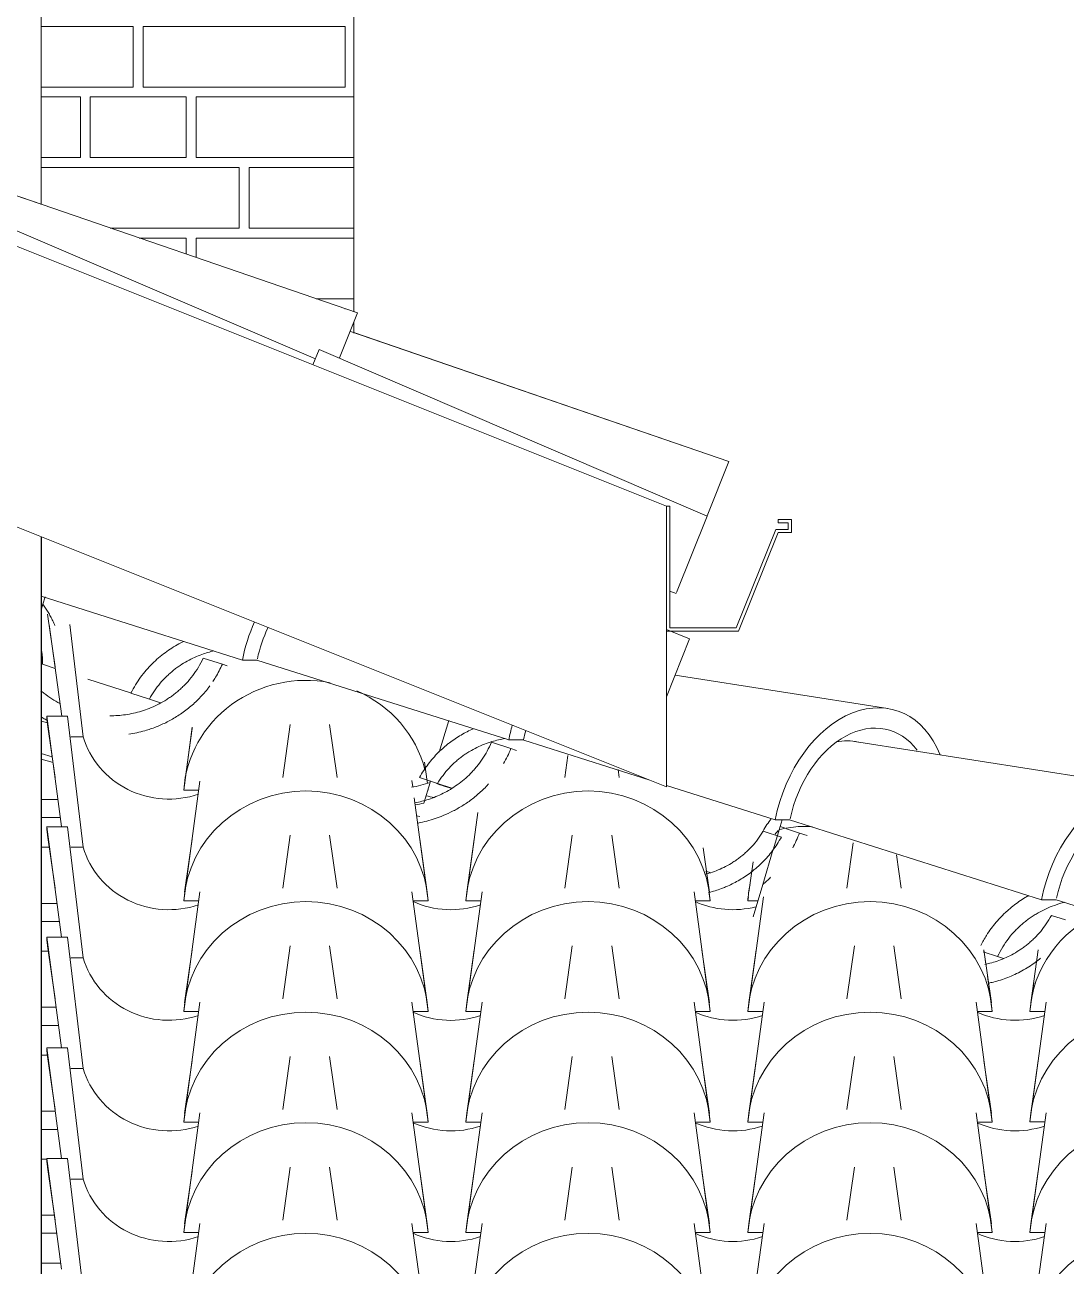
# Model space of a CAD drawing. Header units: millimetres. Extents: x -23833 to 62003, y -3000 to 6760.
# Drawn here: x 42241 to 43240, y 3557 to 4748 of the extents above; entities that cross this region are included whole.
import ezdxf

# ---------------------------------------------------------------- set-up
doc = ezdxf.new("R2010")
doc.units = ezdxf.units.MM
for name, color, linetype, lineweight in [('A-GENM', 13, 'Continuous', 9), ('A-GLAZ-CURT', 52, 'Continuous', 9), ('A-GLAZ-CWMG', 51, 'Continuous', 9), ('A-ROOF-OTLN', 132, 'Continuous', 9), ('A-WALL', 113, 'Continuous', 25)]:
    doc.layers.add(name, color=color, linetype=linetype, lineweight=lineweight)

# ---------------------------------------------------------------- blocks, each defined once
blk = doc.blocks.new('Rectangular Mullion - Caibro-4229768-FACHADA FRONTAL')
at = {"layer": 'A-GLAZ-CWMG'}
for q in [(7844.6, 4167.7), (7844.6, 4103.1)]:
    blk.add_line((7866.9, 4158.8), q, dxfattribs=at)
blk = doc.blocks.new('Rectangular Mullion - Ripa-3920013-FACHADA FRONTAL')
at = {"layer": 'A-GLAZ-CWMG'}
for p, q in [((7251, 4078.1), (7244.6, 4080)), ((7244.6, 4048.7), (7255.4, 4045.5))]:
    blk.add_line(p, q, dxfattribs=at)
blk = doc.blocks.new('Rectangular Mullion - Ripa-3576558-FACHADA FRONTAL')
at = {"layer": 'A-GLAZ-CWMG'}
for p, q in [((7257.2, 3605.6), (7244.6, 3605.6)), ((7259.8, 3588.3), (7244.6, 3588.3)), ((7263.7, 3559.6), (7244.6, 3559.6))]:
    blk.add_line(p, q, dxfattribs=at)
blk = doc.blocks.new('Rectangular Mullion - Ripa-3576559-FACHADA FRONTAL')
at = {"layer": 'A-GLAZ-CWMG'}
for p, q in [((7258.3, 3705.4), (7244.6, 3705.4)), ((7260.6, 3688.1), (7244.6, 3688.1)), ((7250.2, 3659.4), (7244.6, 3659.4))]:
    blk.add_line(p, q, dxfattribs=at)
blk = doc.blocks.new('Rectangular Mullion - Ripa-3576560-FACHADA FRONTAL')
at = {"layer": 'A-GLAZ-CWMG'}
for p, q in [((7259.2, 3805.2), (7244.6, 3805.2)), ((7261.5, 3787.9), (7244.6, 3787.9)), ((7251, 3759.2), (7244.6, 3759.2))]:
    blk.add_line(p, q, dxfattribs=at)
blk = doc.blocks.new('Rectangular Mullion - Ripa-3576561-FACHADA FRONTAL')
at = {"layer": 'A-GLAZ-CWMG'}
for p, q in [((7260, 3905), (7244.6, 3905)), ((7262.4, 3887.7), (7244.6, 3887.7)), ((7251.9, 3859), (7244.6, 3859))]:
    blk.add_line(p, q, dxfattribs=at)
blk = doc.blocks.new('Rectangular Mullion - Ripa-3576562-FACHADA FRONTAL')
at = {"layer": 'A-GLAZ-CWMG'}
for p, q in [((7260.9, 4004.8), (7244.6, 4004.8)), ((7263.2, 3987.5), (7244.6, 3987.5)), ((7252.7, 3958.8), (7244.6, 3958.8))]:
    blk.add_line(p, q, dxfattribs=at)
blk = doc.blocks.new('Rectangular Mullion - Caibro-4037531-FACHADA FRONTAL')
at = {"layer": 'A-GLAZ-CWMG'}
blk.add_line((7244.6, 4043.5), (7256.1, 4040.1), dxfattribs=at)
blk = doc.blocks.new('CRT_MGN_COZ_Fogão a lenha completo - CRT_MGN_COZ_Fogão a lenha completo-4049417-FACHADA FRONTAL')
at = {"layer": 'A-GENM'}
h = blk.add_hatch(dxfattribs=at)
h.set_pattern_fill('FP_46', color=256, style=0, pattern_type=2)
h.set_pattern_definition([(180, (7394.62, 3604.53), (3e-14, 270.937), [193.675, -9.525]), (180, (7394.62, 3662.73), (3e-14, 270.937), [193.675, -9.525]), (90, (7394.62, 3604.53), (203.2, -1e-14), [58.21, -212.728]), (90, (7200.94, 3604.53), (203.2, -1e-14), [58.21, -212.728]), (180, (7242.22, 3672.26), (3e-14, 270.937), [193.675, -9.525, 92.075, -9.525]), (180, (7242.22, 3730.47), (3e-14, 270.937), [193.675, -9.525, 92.075, -9.525]), (90, (7242.22, 3672.26), (304.8, -2e-14), [58.21, -212.73]), (90, (7048.55, 3672.26), (304.8, -2e-14), [58.21, -212.73]), (90, (7039.02, 3672.26), (304.8, -2e-14), [58.21, -212.73]), (90, (6946.94, 3672.26), (304.8, -2e-14), [58.21, -212.73]), (180, (7293.02, 3740), (3e-14, 270.937), [193.675, -9.525]), (180, (7293.02, 3798.2), (3e-14, 270.937), [193.675, -9.525]), (90, (7293.02, 3740), (203.2, -1e-14), [58.21, -212.728]), (90, (7099.35, 3740), (203.2, -1e-14), [58.21, -212.728]), (180, (7242.22, 3807.73), (3e-14, 270.937), [193.675, -9.525, 92.075, -9.525]), (180, (7242.22, 3865.94), (3e-14, 270.937), [193.675, -9.525, 92.075, -9.525]), (90, (7242.22, 3807.73), (304.8, -2e-14), [58.21, -212.728]), (90, (7048.55, 3807.73), (304.8, -2e-14), [58.21, -212.728]), (90, (7039.02, 3807.73), (304.8, -2e-14), [58.21, -212.728]), (90, (6946.94, 3807.73), (304.8, -2e-14), [58.21, -212.728])])
h.paths.add_polyline_path([(7257.2, 2030), (7544.6, 2030), (7544.6, 2574.7), (7244.6, 2574.7), (7244.6, 2400), (7254.6, 2400), (7254.6, 2030)])
h.paths.add_polyline_path([(7256.1, 4040.1), (7255.4, 4045.5), (7244.6, 4048.7), (7244.6, 4043.5), (7251.8, 4041.4)])
h.paths.add_polyline_path([(7244.6, 4186.3), (7248.2, 4198.6), (7244.6, 4199.3), (7244.6, 4186.8)])
h.paths.add_polyline_path([(7544.6, 4452.2), (7544.4, 4462.6), (7541.1, 4453.4), (7544.4, 4452.2)])
h.paths.add_polyline_path([(7544.6, 4472.9), (7544.6, 5160), (7469.6, 5160), (7469.6, 5060), (7344.6, 5060), (7344.6, 5160), (7244.6, 5160), (7244.6, 4575.7), (7395.2, 4524.1), (7544.4, 4472.9)])
at = {"layer": 'A-GENM', "color": 55}
for p, q in [((7244.6, 4575.7), (7244.6, 5160)), ((7544.6, 5160), (7544.6, 4472.9)), ((7544.6, 4463), (7544.6, 4452.2))]:
    blk.add_line(p, q, dxfattribs=at)
blk = doc.blocks.new('COLONIAL BASE - COLONIAL BASE-4236683-FACHADA FRONTAL')
at = {"layer": 'A-GLAZ-CURT'}
for p, q in [((7541.6, 4453.9), (7904.6, 4329.1)), ((7847.8, 4204.5), (7853.9, 4202.4)), ((7854.2, 4203.2), (7854.2, 4203.2))]:
    blk.add_line(p, q, dxfattribs=at)
blk = doc.blocks.new('COLONIAL BASE - COLONIAL BASE-V327-FACHADA FRONTAL')
at = {"layer": 'A-GLAZ-CURT'}
blk.add_line((7184.6, 4596.7), (7548.1, 4471.7), dxfattribs=at)
blk = doc.blocks.new('COLONIAL BASE - COLONIAL BASE-V337-FACHADA FRONTAL')
at = {"layer": 'A-GLAZ-CURT'}
for p, q in [((7541.6, 4453.9), (7904.6, 4329.1)), ((7511.3, 4436.4), (7505.4, 4421.7)), ((7511.3, 4436.4), (7883.6, 4276.7)), ((7883.7, 4277), (7904.6, 4329.1)), ((7854.2, 4203.2), (7883.6, 4276.7)), ((7847.8, 4204.5), (7853.9, 4202.4))]:
    blk.add_line(p, q, dxfattribs=at)
blk = doc.blocks.new('COLONIAL BASE - COLONIAL BASE-V338-FACHADA FRONTAL')
at = {"layer": 'A-GLAZ-CURT'}
for p, q in [((7184.6, 4596.7), (7548.1, 4471.7)), ((7154.8, 4579), (7148.9, 4564.3)), ((7154.8, 4579), (7507.8, 4427.6)), ((7530.9, 4428.6), (7548.1, 4471.7))]:
    blk.add_line(p, q, dxfattribs=at)
blk = doc.blocks.new('COLONIAL BASE - COLONIAL BASE-V346-FACHADA FRONTAL')
at = {"layer": 'A-GLAZ-CURT'}
for p, q in [((7544.6, 4452.9), (7904.6, 4329.1)), ((7847.8, 4204.5), (7853.9, 4202.4)), ((7854.2, 4203.2), (7854.2, 4203.2))]:
    blk.add_line(p, q, dxfattribs=at)
blk = doc.blocks.new('COLONIAL BASE - COLONIAL BASE-V347-FACHADA FRONTAL')
at = {"layer": 'A-GLAZ-CURT'}
for p, q in [((7184.6, 4596.7), (7244.6, 4576)), ((7544.6, 4472.9), (7548.1, 4471.7))]:
    blk.add_line(p, q, dxfattribs=at)
blk = doc.blocks.new('COLONIAL BASE - COLONIAL BASE-V362-FACHADA FRONTAL')
at = {"layer": 'A-GLAZ-CURT'}
for p, q in [((7270.1, 3023.2), (7250.1, 3023.2)), ((7250.1, 3023.2), (7264.4, 2917.1)), ((7250.9, 3015), (7258.1, 2964.1)), ((7285.1, 2897.3), (7270.1, 3023.2)), ((7476.6, 2964.1), (7483.7, 3015)), ((7381.6, 2845.9), (7397.1, 2960.8)), ((7600.5, 2960.8), (7616.1, 2845.9)), ((7273.3, 2897.3), (7285.1, 2897.3)), ((7389.6, 2905), (7382.4, 2854.2)), ((7615.2, 2854.2), (7608.1, 2905)), ((7395.9, 2845.9), (7381.6, 2845.9)), ((7616.1, 2845.9), (7601.7, 2845.9))]:
    blk.add_line(p, q, dxfattribs=at)
for centre, major_axis, start_param, end_param in [((7367.3, 3030.4), (117.5, 0), 3.205466, 3.30048), ((7498.8, 2838.8), (117.5, 0), 0.063873, 3.077719), ((7367.3, 2919.1), (85.3, 0), 3.411763, 5.051809)]:
    blk.add_ellipse(centre, major_axis=major_axis, ratio=0.957826, start_param=start_param, end_param=end_param, dxfattribs=at)
blk = doc.blocks.new('COLONIAL BASE - COLONIAL BASE-V355-FACHADA FRONTAL')
at = {"layer": 'A-GLAZ-CURT'}
for p, q in [((8062.7, 3015), (8069.8, 2964.1)), ((8288.3, 2964.1), (8295.5, 3015)), ((8193.3, 2845.9), (8208.9, 2960.8)), ((8412.3, 2960.8), (8427.8, 2845.9)), ((8201.3, 2905), (8194.2, 2854.2)), ((8427, 2854.2), (8419.8, 2905)), ((8207.7, 2845.9), (8193.3, 2845.9)), ((8427.8, 2845.9), (8413.5, 2845.9))]:
    blk.add_line(p, q, dxfattribs=at)
for centre, major_axis, start_param, end_param in [((8310.6, 2838.8), (117.5, 0), 0.063873, 3.077719), ((8179.1, 2919.1), (85.3, 0), 4.271197, 5.051809)]:
    blk.add_ellipse(centre, major_axis=major_axis, ratio=0.957826, start_param=start_param, end_param=end_param, dxfattribs=at)
blk = doc.blocks.new('COLONIAL BASE - COLONIAL BASE-V366-FACHADA FRONTAL')
at = {"layer": 'A-GLAZ-CURT'}
for p, q in [((7521.5, 3970.4), (7528.6, 3919.5)), ((7747.2, 3919.5), (7754.3, 3970.4)), ((7652.1, 3801.3), (7667.7, 3916.2)), ((7871.1, 3916), (7886.7, 3801.3)), ((7660.1, 3860.4), (7653, 3809.6)), ((7885.8, 3809.6), (7878.7, 3860.4)), ((7666.5, 3801.3), (7652.1, 3801.3)), ((7886.7, 3801.3), (7872.3, 3801.3))]:
    blk.add_line(p, q, dxfattribs=at)
for centre, major_axis, start_param, end_param in [((7769.4, 3794.1), (117.5, 0), 0.063873, 3.077719), ((7637.9, 3874.4), (85.3, 0), 4.271197, 5.051809)]:
    blk.add_ellipse(centre, major_axis=major_axis, ratio=0.957826, start_param=start_param, end_param=end_param, dxfattribs=at)
blk = doc.blocks.new('COLONIAL BASE - COLONIAL BASE-V367-FACHADA FRONTAL')
at = {"layer": 'A-GLAZ-CURT'}
for p, q in [((7270.1, 4084.7), (7250.1, 4084.7)), ((7250.1, 4084.7), (7264.4, 3978.6)), ((7250.9, 4076.5), (7258.1, 4025.7)), ((7285.1, 3958.8), (7270.1, 4084.7)), ((7476.6, 4025.7), (7483.7, 4076.5)), ((7381.6, 3907.5), (7397.1, 4022.4)), ((7600.4, 4022.9), (7601.3, 4016.9)), ((7602.7, 4006.4), (7616.1, 3907.5)), ((7273.3, 3958.8), (7285.1, 3958.8)), ((7389.6, 3966.5), (7382.4, 3915.7)), ((7615.2, 3915.7), (7608.1, 3966.5)), ((7395.9, 3907.5), (7381.6, 3907.5)), ((7616.1, 3907.5), (7601.7, 3907.5))]:
    blk.add_line(p, q, dxfattribs=at)
for centre, major_axis, start_param, end_param in [((7367.3, 4091.9), (117.5, 0), 3.205466, 3.30048), ((7498.8, 3900.3), (117.5, 0), 0.063873, 3.077719), ((7367.3, 3980.6), (85.3, 0), 3.411763, 5.051809)]:
    blk.add_ellipse(centre, major_axis=major_axis, ratio=0.957826, start_param=start_param, end_param=end_param, dxfattribs=at)
blk = doc.blocks.new('Colonial cumeeira - hip-4041825-FACHADA FRONTAL')
at = {"layer": 'A-GENM', "color": 55}
for p, q in [((7437.8, 4138.4), (7244.6, 4199.8)), ((7437.8, 4138.4), (7451.9, 4138.4)), ((7693.3, 4061.8), (7451.8, 4138.5)), ((8057, 4092), (7853, 4124)), ((7693.3, 4061.8), (7707.5, 4061.8)), ((7828.7, 4023.3), (7707.8, 4061.7)), ((8312.5, 4015.4), (8025.2, 4060.4)), ((7948.9, 3985.1), (7844.6, 4018.2)), ((7948.9, 3985.1), (7963.1, 3985.1)), ((8204.4, 3908.4), (7962.7, 3985.2)), ((8204.4, 3908.4), (8218.6, 3908.4)), ((8460, 3831.8), (8218.5, 3908.4))]:
    blk.add_line(p, q, dxfattribs=at)
for centre, major_axis, start_param, end_param in [((7519.6, 4131.1), (33.8, 112.5), 1.38283, 1.711533), ((7519.6, 4131.1), (28, 93.4), 1.357306, 1.686732), ((8030.7, 3977.8), (33.8, 112.5), 5.57005, 7.994719), ((7775.1, 4054.4), (33.8, 112.5), 1.587038, 1.711533), ((8030.7, 3977.8), (28, 93.4), 5.80919, 7.970976), ((7775.1, 4054.4), (28, 93.4), 1.602791, 1.693014), ((8002.8, 3963.1), (28.7, 95.8), 0.043599, 0.345399), ((8286.2, 3901.1), (33.8, 112.5), 5.57005, 7.994719), ((8286.2, 3901.1), (28, 93.4), 5.80919, 7.965751)]:
    blk.add_ellipse(centre, major_axis=major_axis, ratio=0.691714, start_param=start_param, end_param=end_param, dxfattribs=at)

msp = doc.modelspace()

# ---------------------------------------------------------------- linework, layer by layer
at = {"layer": 'A-GLAZ-CURT'}
for p, q in [((42260.505, 4199.142), (42258.431, 4192.229)), ((42256.667, 4186.35), (42258.431, 4192.229)), ((42262.967, 4182.671), (42270.097, 4131.836)), ((42264.557, 4172.749), (42276.473, 4084.749)), ((42297.186, 4064.949), (42284.316, 4172.749)), ((42270.272, 4130.542), (42258.08, 4134.53)), ((42412.354, 4140.423), (42430.648, 4134.439)), ((42430.648, 4134.439), (42435.391, 4132.887)), ((42342.45, 4106.932), (42301.613, 4120.29)), ((42360.633, 4100.984), (42342.9, 4106.784)), ((42371.338, 4097.482), (42360.633, 4100.984)), ((42533.555, 4076.517), (42540.685, 4025.682)), ((42638.649, 4050.182), (42647.775, 4080.6)), ((42285.332, 4064.949), (42297.186, 4064.949)), ((42393.605, 4013.628), (42401.776, 4073.974)), ((42401.603, 4072.695), (42394.473, 4021.86)), ((42688.863, 4059.567), (42688.829, 4059.578)), ((42688.829, 4059.578), (42707.509, 4053.468)), ((42707.509, 4053.468), (42712.771, 4051.746)), ((42627.258, 4021.86), (42624.612, 4040.361)), ((42759.21, 4025.682), (42762.125, 4046.863)), ((42810.214, 4033.461), (42811.274, 4025.682)), ((42637.109, 4020.139), (42619.762, 4025.813)), ((42629.931, 4021.121), (42623.945, 4001.167)), ((42630.126, 4021.772), (42630.344, 4022.497)), ((42650.842, 4015.647), (42637.109, 4020.139)), ((42407.979, 4013.628), (42393.605, 4013.628)), ((42627.988, 4014.645), (42628.126, 4013.628)), ((42664.194, 3907.474), (42675.673, 3992.25)), ((42617.078, 3989.067), (42620.092, 3988.323)), ((42964.825, 3975.595), (42967.683, 3985.119)), ((42804.144, 3970.364), (42811.274, 3919.528)), ((42949.577, 3974.284), (42966.958, 3968.598)), ((42959.389, 3957.474), (42965.726, 3978.596)), ((42965.726, 3978.596), (42971.502, 3976.706)), ((42971.907, 3976.574), (42984.37, 3972.497)), ((42984.37, 3972.497), (42991.621, 3970.125)), ((42672.192, 3966.541), (42665.061, 3915.706)), ((42897.846, 3915.706), (42891.83, 3958.374)), ((42949.103, 3923.186), (42959.233, 3956.954)), ((43029.798, 3919.528), (43035.89, 3963.142)), ((42939.814, 3944.999), (42935.65, 3915.706)), ((43077.434, 3951.469), (43081.862, 3919.528)), ((42898.683, 3934.574), (42894.458, 3935.956)), ((42894.857, 3935.96), (42895.205, 3933.392)), ((42949.103, 3923.186), (42939.765, 3892.059)), ((42897.807, 3914.178), (42898.714, 3907.474)), ((42934.782, 3907.474), (42935.295, 3911.263)), ((42934.782, 3801.32), (42949.657, 3911.178)), ((42678.567, 3907.474), (42664.194, 3907.474)), ((42898.714, 3907.474), (42884.341, 3907.474)), ((42944.389, 3907.474), (42934.782, 3907.474)), ((43226.053, 3893.439), (43239.461, 3889.053)), ((42942.78, 3860.388), (42935.65, 3809.552)), ((43074.732, 3864.21), (43081.862, 3813.374)), ((43168.435, 3809.552), (43161.305, 3860.388)), ((43213.368, 3860.388), (43206.238, 3809.552)), ((43174.332, 3854), (43160.604, 3858.49)), ((43161.606, 3858.163), (43163.153, 3846.739)), ((43179.924, 3852.17), (43174.332, 3854)), ((43164.737, 3835.038), (43169.303, 3801.32)), ((43205.37, 3801.32), (43209.07, 3828.644)), ((42949.156, 3801.32), (42934.782, 3801.32)), ((43169.303, 3801.32), (43154.929, 3801.32)), ((43205.37, 3695.166), (43220.927, 3810.057)), ((43219.744, 3801.32), (43205.37, 3801.32)), ((43213.368, 3754.234), (43206.238, 3703.398)), ((43219.744, 3695.166), (43205.37, 3695.166))]:
    msp.add_line(p, q, dxfattribs=at)
for centre, major_axis, start_param, end_param in [((42510.866, 4006.444), (117.5, 0), 1.37213509, 3.07771944), ((42510.866, 4006.444), (117.5, 0), 0.23979929, 1.14306145), ((42379.36, 4086.747), (85.267, 0), 3.41176259, 5.05180946), ((42510.866, 4006.444), (117.5, 0), 0.1250098, 0.15084583), ((42649.948, 4086.747), (85.267, 0), 4.42876893, 4.52371631), ((42510.866, 4006.444), (117.5, 0), 0.06387321, 0.0736347), ((42781.454, 3900.29), (117.5, 0), 0.06387321, 3.07771944), ((43052.042, 3900.29), (117.5, 0), 2.41821277, 2.45833536), ((43052.042, 3900.29), (117.5, 0), 2.94132423, 3.07771944), ((42649.948, 3980.593), (85.267, 0), 4.27119721, 5.05180946), ((42920.536, 3980.593), (85.267, 0), 4.27119721, 4.97251426), ((43052.042, 3794.136), (117.5, 0), 0.06387321, 3.07771944), ((43322.63, 3794.136), (117.5, 0), 2.01396253, 3.07771944), ((42920.536, 3874.439), (85.267, 0), 4.27119721, 5.05180946), ((43191.124, 3874.439), (85.267, 0), 4.27119721, 5.05180946), ((43322.63, 3687.983), (117.5, 0), 0.06387321, 3.07771944), ((43191.124, 3768.285), (85.267, 0), 4.27119721, 5.05180946)]:
    msp.add_ellipse(centre, major_axis=major_axis, ratio=0.95782629, start_param=start_param, end_param=end_param, dxfattribs=at)
for points, knots in [([(42258.431, 4192.229), (42260.232, 4189.756), (42262.771, 4185.875), (42265.823, 4180.358), (42267.976, 4176.044), (42269.288, 4173.056), (42269.907, 4171.534)], [-1, -1, -1, -1, -0.85, -0.775, -0.7, -0.625, -0.625, -0.625, -0.625]), ([(42258.08, 4134.53), (42258.099, 4138.646), (42257.788, 4143.713), (42257.006, 4148.601), (42256.819, 4149.636)], [-1, -1, -1, -1, -0.666666667, -0.576154404, -0.576154404, -0.576154404, -0.576154404]), ([(42342.9, 4106.784), (42345.716, 4112.23), (42350.369, 4119.831), (42357.498, 4128.84), (42363.352, 4135.038), (42369.374, 4140.646), (42375.738, 4145.643), (42382.222, 4150.107), (42388.265, 4153.648), (42392.135, 4155.638), (42393.771, 4156.432)], [-1, -1, -1, -1, -0.953947368, -0.930921053, -0.907894737, -0.884868421, -0.861842105, -0.838815789, -0.815789474, -0.799060236, -0.799060236, -0.799060236, -0.799060236]), ([(42422.566, 4147.279), (42418.71, 4146.409), (42412.463, 4144.602), (42403.884, 4141.141), (42396.864, 4137.617), (42391.12, 4134.1), (42386.606, 4130.941), (42383.318, 4128.375), (42380.093, 4125.613), (42375.852, 4121.684), (42370.836, 4116.3), (42365.445, 4109.082), (42362.177, 4103.767), (42360.633, 4100.984)], [-0.282746831, -0.282746831, -0.282746831, -0.282746831, -0.235294118, -0.205882353, -0.176470588, -0.147058824, -0.132352941, -0.117647059, -0.102941176, -0.088235294, -0.058823529, -0.029411765, 0, 0, 0, 0]), ([(42322.7, 4084.992), (42325.193, 4084.988), (42332.701, 4085.248), (42345.351, 4087.063), (42358.013, 4090.9), (42368.027, 4095.324), (42374.184, 4098.68), (42379.005, 4101.763), (42382.6, 4104.254), (42386.126, 4106.944), (42389.536, 4109.844), (42392.865, 4112.962), (42397.228, 4117.394), (42402.334, 4123.436), (42407.697, 4131.465), (42410.874, 4137.349), (42412.354, 4140.423)], [-0.500063598, -0.500063598, -0.500063598, -0.500063598, -0.461538462, -0.384615385, -0.307692308, -0.269230769, -0.230769231, -0.211538462, -0.192307692, -0.173076923, -0.153846154, -0.134615385, -0.115384615, -0.076923077, -0.038461538, 0, 0, 0, 0]), ([(42430.648, 4134.439), (42428.641, 4130.057), (42425.678, 4124.427), (42422.378, 4119.187), (42421.497, 4117.852)], [-1, -1, -1, -1, -0.9519230769, -0.9350608112, -0.9350608112, -0.9350608112, -0.9350608112]), ([(42418.587, 4113.661), (42417.857, 4112.661), (42414.389, 4108.086), (42409.068, 4102.185), (42402.888, 4096.251), (42398.024, 4092.152), (42393.031, 4088.387), (42386.321, 4083.773), (42377.623, 4078.86), (42367.074, 4074.095), (42354.808, 4069.956), (42346.095, 4068.041), (42340.974, 4067.244)], [-0.917032353, -0.917032353, -0.917032353, -0.917032353, -0.903846154, -0.855769231, -0.831730769, -0.807692308, -0.783653846, -0.759615385, -0.711538462, -0.663461538, -0.615384615, -0.546333115, -0.546333115, -0.546333115, -0.546333115]), ([(42256.531, 4108.97), (42257.427, 4108.222), (42260.796, 4105.506), (42266.793, 4101.253), (42272.103, 4098.175), (42274.79, 4096.773)], [-0.873443231, -0.873443231, -0.873443231, -0.873443231, -0.855769231, -0.807692308, -0.760363386, -0.760363386, -0.760363386, -0.760363386]), ([(42262.551, 4080.62), (42261.268, 4081.309), (42259.276, 4082.422), (42257.309, 4083.594), (42256.603, 4084.024)], [-0.1739760993, -0.1739760993, -0.1739760993, -0.1739760993, -0.1538461538, -0.1424947321, -0.1424947321, -0.1424947321, -0.1424947321]), ([(42619.762, 4025.813), (42622.353, 4030.382), (42626.549, 4036.795), (42632.732, 4044.466), (42637.756, 4049.78), (42642.147, 4053.841), (42645.698, 4056.871), (42649.326, 4059.746), (42653.991, 4063.057), (42659.673, 4066.63), (42665.431, 4069.796), (42669.479, 4071.695), (42671.572, 4072.611), (42671.709, 4072.671)], [-1, -1, -1, -1, -0.958333333, -0.9375, -0.916666667, -0.895833333, -0.885416667, -0.875, -0.854166667, -0.833333333, -0.8125, -0.791666667, -0.790209047, -0.790209047, -0.790209047, -0.790209047]), ([(42701.735, 4063.072), (42697.568, 4062.412), (42690.975, 4060.924), (42681.994, 4057.849), (42674.85, 4054.722), (42668.978, 4051.534), (42664.347, 4048.634), (42660.96, 4046.258), (42657.627, 4043.684), (42653.229, 4040.003), (42647.989, 4034.909), (42642.285, 4027.986), (42638.779, 4022.843), (42637.109, 4020.139)], [-0.304106616, -0.304106616, -0.304106616, -0.304106616, -0.25, -0.21875, -0.1875, -0.15625, -0.140625, -0.125, -0.109375, -0.09375, -0.0625, -0.03125, 0, 0, 0, 0]), ([(42615.638, 4001.472), (42619.925, 4002.302), (42628.934, 4004.627), (42640.207, 4009.234), (42649.381, 4014.275), (42656.092, 4018.687), (42662.62, 4023.786), (42667.819, 4028.591), (42671.764, 4032.806), (42675.629, 4037.262), (42680.123, 4043.243), (42684.812, 4051.033), (42687.558, 4056.659), (42688.829, 4059.578)], [-0.738749497, -0.738749497, -0.738749497, -0.738749497, -0.625, -0.5, -0.4375, -0.375, -0.3125, -0.25, -0.21875, -0.1875, -0.125, -0.0625, 0, 0, 0, 0]), ([(42686.049, 4019.572), (42685.268, 4018.709), (42683.123, 4016.408), (42679.477, 4012.841), (42675.107, 4008.97), (42669.206, 4004.159), (42661.503, 3998.852), (42652.088, 3993.463), (42640.534, 3988.182), (42629.287, 3984.443), (42621.268, 3982.623), (42618.451, 3982.083)], [-0.777161285, -0.777161285, -0.777161285, -0.777161285, -0.756944444, -0.722222222, -0.6875, -0.652777778, -0.583333333, -0.513888889, -0.444444444, -0.333333333, -0.273089035, -0.273089035, -0.273089035, -0.273089035]), ([(42650.823, 4015.252), (42648.028, 4015.943), (42643.066, 4017.401), (42638.115, 4019.264), (42635.962, 4020.153)], [-0.723631817, -0.723631817, -0.723631817, -0.723631817, -0.666666667, -0.622640596, -0.622640596, -0.622640596, -0.622640596]), ([(42957.298, 3986.138), (42955.855, 3984.387), (42952.978, 3980.553), (42950.274, 3976.126), (42948.92, 3973.593), (42948.804, 3973.374)], [-0.296458472, -0.296458472, -0.296458472, -0.296458472, -0.25, -0.2, -0.195286711, -0.195286711, -0.195286711, -0.195286711]), ([(42894.457, 3933.04), (42895.407, 3933.295), (42898.778, 3934.253), (42904.562, 3936.243), (42911.737, 3939.399), (42917.633, 3942.616), (42922.283, 3945.542), (42925.682, 3947.94), (42929.027, 3950.537), (42933.439, 3954.251), (42938.692, 3959.39), (42944.403, 3966.371), (42947.908, 3971.557), (42949.577, 3974.284)], [-0.262260419, -0.262260419, -0.262260419, -0.262260419, -0.25, -0.21875, -0.1875, -0.15625, -0.140625, -0.125, -0.109375, -0.09375, -0.0625, -0.03125, 0, 0, 0, 0]), ([(42966.958, 3968.598), (42964.369, 3963.998), (42960.173, 3957.539), (42953.981, 3949.813), (42948.946, 3944.459), (42944.542, 3940.367), (42940.981, 3937.314), (42937.342, 3934.417), (42932.66, 3931.081), (42926.958, 3927.48), (42921.178, 3924.29), (42915.942, 3921.825), (42912.669, 3920.443), (42911.357, 3919.918)], [-1, -1, -1, -1, -0.958333333, -0.9375, -0.916666667, -0.895833333, -0.885416667, -0.875, -0.854166667, -0.833333333, -0.8125, -0.791666667, -0.777777778, -0.777777778, -0.777777778, -0.777777778]), ([(42996.724, 3978.534), (42992.176, 3978.895), (42981.606, 3978.976), (42970.919, 3977.182), (42964.825, 3975.595)], [-0.196937749, -0.196937749, -0.196937749, -0.196937749, -0.111111111, 0, 0, 0, 0]), ([(42911.356, 3919.917), (42910.7, 3919.655), (42908.073, 3918.632), (42903.445, 3917.044), (42899.347, 3915.883), (42897.242, 3915.345), (42897.124, 3915.314)], [-0.7777743216, -0.7777743216, -0.7777743216, -0.7777743216, -0.7708333333, -0.75, -0.7291666667, -0.7279264764, -0.7279264764, -0.7279264764, -0.7279264764]), ([(43158.242, 3864.463), (43159.968, 3867.862), (43163.139, 3873.459), (43168.13, 3880.812), (43173.008, 3886.901), (43177.332, 3891.607), (43180.85, 3895.134), (43184.468, 3898.502), (43189.159, 3902.422), (43194.908, 3906.699), (43199.923, 3909.982), (43203.046, 3911.807), (43204.179, 3912.445)], [-0.983822933, -0.983822933, -0.983822933, -0.983822933, -0.946428571, -0.919642857, -0.892857143, -0.866071429, -0.852678571, -0.839285714, -0.8125, -0.785714286, -0.758928571, -0.743757175, -0.743757175, -0.743757175, -0.743757175]), ([(43239.012, 3906.085), (43235.635, 3905.257), (43229.619, 3903.455), (43221.021, 3899.965), (43214.562, 3896.673), (43209.496, 3893.611), (43205.715, 3891.124), (43202.003, 3888.423), (43198.411, 3885.492), (43194.9, 3882.325), (43190.291, 3877.807), (43184.897, 3871.61), (43179.241, 3863.314), (43175.891, 3857.201), (43174.332, 3854)], [-0.356894157, -0.356894157, -0.356894157, -0.356894157, -0.307692308, -0.269230769, -0.230769231, -0.211538462, -0.192307692, -0.173076923, -0.153846154, -0.134615385, -0.115384615, -0.076923077, -0.038461538, 0, 0, 0, 0]), ([(43162.012, 3846.357), (43166.521, 3847.286), (43173.44, 3849.215), (43182.689, 3852.963), (43189.738, 3856.516), (43195.504, 3860.062), (43200.035, 3863.248), (43203.334, 3865.835), (43206.568, 3868.619), (43210.822, 3872.58), (43215.85, 3878.008), (43221.244, 3885.28), (43224.51, 3890.635), (43226.053, 3893.439)], [-0.290565111, -0.290565111, -0.290565111, -0.290565111, -0.235294118, -0.205882353, -0.176470588, -0.147058824, -0.132352941, -0.117647059, -0.102941176, -0.088235294, -0.058823529, -0.029411765, 0, 0, 0, 0]), ([(43215.651, 3852.296), (43214.09, 3851.009), (43210.369, 3848.124), (43204.416, 3844.011), (43197.749, 3840.085), (43190.966, 3836.682), (43184.148, 3833.76), (43177.244, 3831.349), (43171.102, 3829.581), (43167.249, 3828.686), (43165.697, 3828.359)], [-0.878976779, -0.878976779, -0.878976779, -0.878976779, -0.861842105, -0.838815789, -0.815789474, -0.792763158, -0.769736842, -0.746710526, -0.723684211, -0.708168526, -0.708168526, -0.708168526, -0.708168526])]:
    msp.add_open_spline(points, degree=3, knots=knots, dxfattribs=at)
for points in [[(42707.509, 4053.468), (42705.411, 4048.462), (42703.071, 4043.711), (42700.462, 4039.206)], [(42612.203, 4016.427), (42618.094, 4017.405), (42623.994, 4018.978), (42629.931, 4021.121)], [(42623.945, 4001.167), (42621.165, 4000.477), (42618.391, 3999.889), (42615.624, 3999.405)], [(42984.37, 3972.497), (42982.456, 3967.498), (42980.277, 3962.722), (42977.807, 3958.15)], [(42956.68, 3930.051), (42954.23, 3927.624), (42951.707, 3925.336), (42949.103, 3923.186)]]:
    msp.add_open_spline(points, degree=3, dxfattribs=at)
at = {"layer": 'A-ROOF-OTLN'}
for p, q in [((42856.667, 4016.904), (36796.667, 6440.904)), ((39038.861, 5813.285), (42571.984, 4400.036)), ((42571.984, 4400.036), (42856.667, 4286.163)), ((42856.667, 4286.163), (42856.667, 4016.904)), ((42859.842, 4286.163), (42856.667, 4286.163)), ((42859.842, 4169.425), (42859.842, 4286.163)), ((42976.667, 4273.463), (42963.967, 4273.463)), ((42963.967, 4273.463), (42963.967, 4270.288)), ((42963.967, 4270.288), (42973.492, 4270.288)), ((42973.492, 4270.288), (42973.492, 4263.938)), ((42976.667, 4260.763), (42976.667, 4273.463)), ((42961.605, 4263.938), (42923.505, 4169.425)), ((42925.867, 4166.25), (42963.967, 4260.763)), ((42973.492, 4263.938), (42961.605, 4263.938)), ((42963.967, 4260.763), (42976.667, 4260.763)), ((42856.667, 4166.25), (42925.867, 4166.25)), ((42923.505, 4169.425), (42859.842, 4169.425))]:
    msp.add_line(p, q, dxfattribs=at)
at = {"layer": 'A-WALL'}
msp.add_line((42256.667, 4256.904), (42256.667, 2963.522), dxfattribs=at)

# ---------------------------------------------------------------- block references
at = {"layer": 'A-GENM', "color": 55}
msp.add_blockref('CRT_MGN_COZ_Fogão a lenha completo - CRT_MGN_COZ_Fogão a lenha completo-4049417-FACHADA FRONTAL', (35012.047, 0), dxfattribs=at)
at = {"layer": 'A-GENM', "color": 7}
msp.add_blockref('Colonial cumeeira - hip-4041825-FACHADA FRONTAL', (35012.047, 0), dxfattribs=at)
at = {"layer": 'A-GLAZ-CURT'}
for name, p in [('COLONIAL BASE - COLONIAL BASE-V338-FACHADA FRONTAL', (35012.047, 0)), ('COLONIAL BASE - COLONIAL BASE-V327-FACHADA FRONTAL', (35012.047, 0)), ('COLONIAL BASE - COLONIAL BASE-V327-FACHADA FRONTAL', (35012.047, 0)), ('COLONIAL BASE - COLONIAL BASE-V327-FACHADA FRONTAL', (35012.047, 0)), ('COLONIAL BASE - COLONIAL BASE-V327-FACHADA FRONTAL', (35012.047, 0)), ('COLONIAL BASE - COLONIAL BASE-V327-FACHADA FRONTAL', (35012.047, 0)), ('COLONIAL BASE - COLONIAL BASE-V327-FACHADA FRONTAL', (35012.047, 0)), ('COLONIAL BASE - COLONIAL BASE-V327-FACHADA FRONTAL', (35012.047, 0)), ('COLONIAL BASE - COLONIAL BASE-V327-FACHADA FRONTAL', (35012.047, 0)), ('COLONIAL BASE - COLONIAL BASE-V327-FACHADA FRONTAL', (35012.047, 0)), ('COLONIAL BASE - COLONIAL BASE-V327-FACHADA FRONTAL', (35012.047, 0)), ('COLONIAL BASE - COLONIAL BASE-V327-FACHADA FRONTAL', (35012.047, 0)), ('COLONIAL BASE - COLONIAL BASE-V327-FACHADA FRONTAL', (35012.047, 0)), ('COLONIAL BASE - COLONIAL BASE-V327-FACHADA FRONTAL', (35012.047, 0)), ('COLONIAL BASE - COLONIAL BASE-V327-FACHADA FRONTAL', (35012.047, 0)), ('COLONIAL BASE - COLONIAL BASE-V327-FACHADA FRONTAL', (35012.047, 0)), ('COLONIAL BASE - COLONIAL BASE-V327-FACHADA FRONTAL', (35012.047, 0)), ('COLONIAL BASE - COLONIAL BASE-V327-FACHADA FRONTAL', (35012.047, 0)), ('COLONIAL BASE - COLONIAL BASE-V327-FACHADA FRONTAL', (35012.047, 0)), ('COLONIAL BASE - COLONIAL BASE-V327-FACHADA FRONTAL', (35012.047, 0)), ('COLONIAL BASE - COLONIAL BASE-V327-FACHADA FRONTAL', (35012.047, 0)), ('COLONIAL BASE - COLONIAL BASE-V327-FACHADA FRONTAL', (35012.047, 0)), ('COLONIAL BASE - COLONIAL BASE-V327-FACHADA FRONTAL', (35012.047, 0)), ('COLONIAL BASE - COLONIAL BASE-V327-FACHADA FRONTAL', (35012.047, 0)), ('COLONIAL BASE - COLONIAL BASE-V327-FACHADA FRONTAL', (35012.047, 0)), ('COLONIAL BASE - COLONIAL BASE-V327-FACHADA FRONTAL', (35012.047, 0)), ('COLONIAL BASE - COLONIAL BASE-V327-FACHADA FRONTAL', (35012.047, 0)), ('COLONIAL BASE - COLONIAL BASE-V327-FACHADA FRONTAL', (35012.047, 0)), ('COLONIAL BASE - COLONIAL BASE-V327-FACHADA FRONTAL', (35012.047, 0)), ('COLONIAL BASE - COLONIAL BASE-V327-FACHADA FRONTAL', (35012.047, 0)), ('COLONIAL BASE - COLONIAL BASE-V327-FACHADA FRONTAL', (35012.047, 0)), ('COLONIAL BASE - COLONIAL BASE-V327-FACHADA FRONTAL', (35012.047, 0)), ('COLONIAL BASE - COLONIAL BASE-V327-FACHADA FRONTAL', (35012.047, 0)), ('COLONIAL BASE - COLONIAL BASE-V327-FACHADA FRONTAL', (35012.047, 0)), ('COLONIAL BASE - COLONIAL BASE-V327-FACHADA FRONTAL', (35012.047, 0)), ('COLONIAL BASE - COLONIAL BASE-V327-FACHADA FRONTAL', (35012.047, 0)), ('COLONIAL BASE - COLONIAL BASE-V327-FACHADA FRONTAL', (35012.047, 0)), ('COLONIAL BASE - COLONIAL BASE-V327-FACHADA FRONTAL', (35012.047, 0)), ('COLONIAL BASE - COLONIAL BASE-V327-FACHADA FRONTAL', (35012.047, 0)), ('COLONIAL BASE - COLONIAL BASE-V327-FACHADA FRONTAL', (35012.047, 0)), ('COLONIAL BASE - COLONIAL BASE-V327-FACHADA FRONTAL', (35012.047, 0)), ('COLONIAL BASE - COLONIAL BASE-V327-FACHADA FRONTAL', (35012.047, 0)), ('COLONIAL BASE - COLONIAL BASE-V327-FACHADA FRONTAL', (35012.047, 0)), ('COLONIAL BASE - COLONIAL BASE-V327-FACHADA FRONTAL', (35012.047, 0)), ('COLONIAL BASE - COLONIAL BASE-V327-FACHADA FRONTAL', (35012.047, 0)), ('COLONIAL BASE - COLONIAL BASE-V327-FACHADA FRONTAL', (35012.047, 0)), ('COLONIAL BASE - COLONIAL BASE-V327-FACHADA FRONTAL', (35012.047, 0)), ('COLONIAL BASE - COLONIAL BASE-V327-FACHADA FRONTAL', (35012.047, 0)), ('COLONIAL BASE - COLONIAL BASE-V327-FACHADA FRONTAL', (35012.047, 0)), ('COLONIAL BASE - COLONIAL BASE-V347-FACHADA FRONTAL', (35012.047, 0)), ('COLONIAL BASE - COLONIAL BASE-V347-FACHADA FRONTAL', (35012.047, 0)), ('COLONIAL BASE - COLONIAL BASE-V347-FACHADA FRONTAL', (35012.047, 0)), ('COLONIAL BASE - COLONIAL BASE-V347-FACHADA FRONTAL', (35012.047, 0)), ('COLONIAL BASE - COLONIAL BASE-V347-FACHADA FRONTAL', (35012.047, 0)), ('COLONIAL BASE - COLONIAL BASE-V347-FACHADA FRONTAL', (35012.047, 0)), ('COLONIAL BASE - COLONIAL BASE-V347-FACHADA FRONTAL', (35012.047, 0)), ('COLONIAL BASE - COLONIAL BASE-V347-FACHADA FRONTAL', (35012.047, 0)), ('COLONIAL BASE - COLONIAL BASE-V347-FACHADA FRONTAL', (35012.047, 0)), ('COLONIAL BASE - COLONIAL BASE-V347-FACHADA FRONTAL', (35012.047, 0)), ('COLONIAL BASE - COLONIAL BASE-V347-FACHADA FRONTAL', (35012.047, 0)), ('COLONIAL BASE - COLONIAL BASE-V347-FACHADA FRONTAL', (35012.047, 0)), ('COLONIAL BASE - COLONIAL BASE-V337-FACHADA FRONTAL', (35012.047, 0)), ('COLONIAL BASE - COLONIAL BASE-4236683-FACHADA FRONTAL', (35012.047, 0)), ('COLONIAL BASE - COLONIAL BASE-4236683-FACHADA FRONTAL', (35012.047, 0)), ('COLONIAL BASE - COLONIAL BASE-4236683-FACHADA FRONTAL', (35012.047, 0)), ('COLONIAL BASE - COLONIAL BASE-4236683-FACHADA FRONTAL', (35012.047, 0)), ('COLONIAL BASE - COLONIAL BASE-4236683-FACHADA FRONTAL', (35012.047, 0)), ('COLONIAL BASE - COLONIAL BASE-4236683-FACHADA FRONTAL', (35012.047, 0)), ('COLONIAL BASE - COLONIAL BASE-4236683-FACHADA FRONTAL', (35012.047, 0)), ('COLONIAL BASE - COLONIAL BASE-4236683-FACHADA FRONTAL', (35012.047, 0)), ('COLONIAL BASE - COLONIAL BASE-4236683-FACHADA FRONTAL', (35012.047, 0)), ('COLONIAL BASE - COLONIAL BASE-4236683-FACHADA FRONTAL', (35012.047, 0)), ('COLONIAL BASE - COLONIAL BASE-4236683-FACHADA FRONTAL', (35012.047, 0)), ('COLONIAL BASE - COLONIAL BASE-4236683-FACHADA FRONTAL', (35012.047, 0)), ('COLONIAL BASE - COLONIAL BASE-4236683-FACHADA FRONTAL', (35012.047, 0)), ('COLONIAL BASE - COLONIAL BASE-4236683-FACHADA FRONTAL', (35012.047, 0)), ('COLONIAL BASE - COLONIAL BASE-4236683-FACHADA FRONTAL', (35012.047, 0)), ('COLONIAL BASE - COLONIAL BASE-4236683-FACHADA FRONTAL', (35012.047, 0)), ('COLONIAL BASE - COLONIAL BASE-4236683-FACHADA FRONTAL', (35012.047, 0)), ('COLONIAL BASE - COLONIAL BASE-4236683-FACHADA FRONTAL', (35012.047, 0)), ('COLONIAL BASE - COLONIAL BASE-4236683-FACHADA FRONTAL', (35012.047, 0)), ('COLONIAL BASE - COLONIAL BASE-4236683-FACHADA FRONTAL', (35012.047, 0)), ('COLONIAL BASE - COLONIAL BASE-4236683-FACHADA FRONTAL', (35012.047, 0)), ('COLONIAL BASE - COLONIAL BASE-4236683-FACHADA FRONTAL', (35012.047, 0)), ('COLONIAL BASE - COLONIAL BASE-4236683-FACHADA FRONTAL', (35012.047, 0)), ('COLONIAL BASE - COLONIAL BASE-4236683-FACHADA FRONTAL', (35012.047, 0)), ('COLONIAL BASE - COLONIAL BASE-4236683-FACHADA FRONTAL', (35012.047, 0)), ('COLONIAL BASE - COLONIAL BASE-4236683-FACHADA FRONTAL', (35012.047, 0)), ('COLONIAL BASE - COLONIAL BASE-4236683-FACHADA FRONTAL', (35012.047, 0)), ('COLONIAL BASE - COLONIAL BASE-4236683-FACHADA FRONTAL', (35012.047, 0)), ('COLONIAL BASE - COLONIAL BASE-4236683-FACHADA FRONTAL', (35012.047, 0)), ('COLONIAL BASE - COLONIAL BASE-4236683-FACHADA FRONTAL', (35012.047, 0)), ('COLONIAL BASE - COLONIAL BASE-4236683-FACHADA FRONTAL', (35012.047, 0)), ('COLONIAL BASE - COLONIAL BASE-4236683-FACHADA FRONTAL', (35012.047, 0)), ('COLONIAL BASE - COLONIAL BASE-4236683-FACHADA FRONTAL', (35012.047, 0)), ('COLONIAL BASE - COLONIAL BASE-4236683-FACHADA FRONTAL', (35012.047, 0)), ('COLONIAL BASE - COLONIAL BASE-4236683-FACHADA FRONTAL', (35012.047, 0)), ('COLONIAL BASE - COLONIAL BASE-4236683-FACHADA FRONTAL', (35012.047, 0)), ('COLONIAL BASE - COLONIAL BASE-4236683-FACHADA FRONTAL', (35012.047, 0)), ('COLONIAL BASE - COLONIAL BASE-4236683-FACHADA FRONTAL', (35012.047, 0)), ('COLONIAL BASE - COLONIAL BASE-4236683-FACHADA FRONTAL', (35012.047, 0)), ('COLONIAL BASE - COLONIAL BASE-4236683-FACHADA FRONTAL', (35012.047, 0)), ('COLONIAL BASE - COLONIAL BASE-4236683-FACHADA FRONTAL', (35012.047, 0)), ('COLONIAL BASE - COLONIAL BASE-4236683-FACHADA FRONTAL', (35012.047, 0)), ('COLONIAL BASE - COLONIAL BASE-4236683-FACHADA FRONTAL', (35012.047, 0)), ('COLONIAL BASE - COLONIAL BASE-4236683-FACHADA FRONTAL', (35012.047, 0)), ('COLONIAL BASE - COLONIAL BASE-4236683-FACHADA FRONTAL', (35012.047, 0)), ('COLONIAL BASE - COLONIAL BASE-4236683-FACHADA FRONTAL', (35012.047, 0)), ('COLONIAL BASE - COLONIAL BASE-4236683-FACHADA FRONTAL', (35012.047, 0)), ('COLONIAL BASE - COLONIAL BASE-4236683-FACHADA FRONTAL', (35012.047, 0)), ('COLONIAL BASE - COLONIAL BASE-V346-FACHADA FRONTAL', (35012.047, 0)), ('COLONIAL BASE - COLONIAL BASE-V346-FACHADA FRONTAL', (35012.047, 0)), ('COLONIAL BASE - COLONIAL BASE-V346-FACHADA FRONTAL', (35012.047, 0)), ('COLONIAL BASE - COLONIAL BASE-V346-FACHADA FRONTAL', (35012.047, 0)), ('COLONIAL BASE - COLONIAL BASE-V346-FACHADA FRONTAL', (35012.047, 0)), ('COLONIAL BASE - COLONIAL BASE-V346-FACHADA FRONTAL', (35012.047, 0)), ('COLONIAL BASE - COLONIAL BASE-V346-FACHADA FRONTAL', (35012.047, 0)), ('COLONIAL BASE - COLONIAL BASE-V346-FACHADA FRONTAL', (35012.047, 0)), ('COLONIAL BASE - COLONIAL BASE-V346-FACHADA FRONTAL', (35012.047, 0)), ('COLONIAL BASE - COLONIAL BASE-V346-FACHADA FRONTAL', (35012.047, 0)), ('COLONIAL BASE - COLONIAL BASE-V346-FACHADA FRONTAL', (35012.047, 0)), ('COLONIAL BASE - COLONIAL BASE-V346-FACHADA FRONTAL', (35012.047, 0)), ('COLONIAL BASE - COLONIAL BASE-V367-FACHADA FRONTAL', (35012.047, 0)), ('COLONIAL BASE - COLONIAL BASE-V362-FACHADA FRONTAL', (35012.047, 955.385)), ('COLONIAL BASE - COLONIAL BASE-V366-FACHADA FRONTAL', (35012.047, 0)), ('COLONIAL BASE - COLONIAL BASE-V362-FACHADA FRONTAL', (35012.047, 849.231)), ('COLONIAL BASE - COLONIAL BASE-V355-FACHADA FRONTAL', (34470.871, 849.231)), ('COLONIAL BASE - COLONIAL BASE-V355-FACHADA FRONTAL', (34741.459, 849.231)), ('COLONIAL BASE - COLONIAL BASE-V362-FACHADA FRONTAL', (35012.047, 743.077)), ('COLONIAL BASE - COLONIAL BASE-V355-FACHADA FRONTAL', (34470.871, 743.077)), ('COLONIAL BASE - COLONIAL BASE-V355-FACHADA FRONTAL', (34741.459, 743.077)), ('COLONIAL BASE - COLONIAL BASE-V355-FACHADA FRONTAL', (35012.047, 743.077)), ('COLONIAL BASE - COLONIAL BASE-V362-FACHADA FRONTAL', (35012.047, 636.923)), ('COLONIAL BASE - COLONIAL BASE-V355-FACHADA FRONTAL', (34470.871, 636.923)), ('COLONIAL BASE - COLONIAL BASE-V355-FACHADA FRONTAL', (34741.459, 636.923)), ('COLONIAL BASE - COLONIAL BASE-V355-FACHADA FRONTAL', (35012.047, 636.923))]:
    msp.add_blockref(name, p, dxfattribs=at)
at = {"layer": 'A-GLAZ-CWMG'}
for name in ['Rectangular Mullion - Caibro-4229768-FACHADA FRONTAL', 'Rectangular Mullion - Ripa-3920013-FACHADA FRONTAL', 'Rectangular Mullion - Caibro-4037531-FACHADA FRONTAL', 'Rectangular Mullion - Ripa-3576562-FACHADA FRONTAL', 'Rectangular Mullion - Ripa-3576561-FACHADA FRONTAL', 'Rectangular Mullion - Ripa-3576560-FACHADA FRONTAL', 'Rectangular Mullion - Ripa-3576559-FACHADA FRONTAL', 'Rectangular Mullion - Ripa-3576558-FACHADA FRONTAL']:
    msp.add_blockref(name, (35012.047, 0), dxfattribs=at)

doc.saveas('drawing.dxf')
